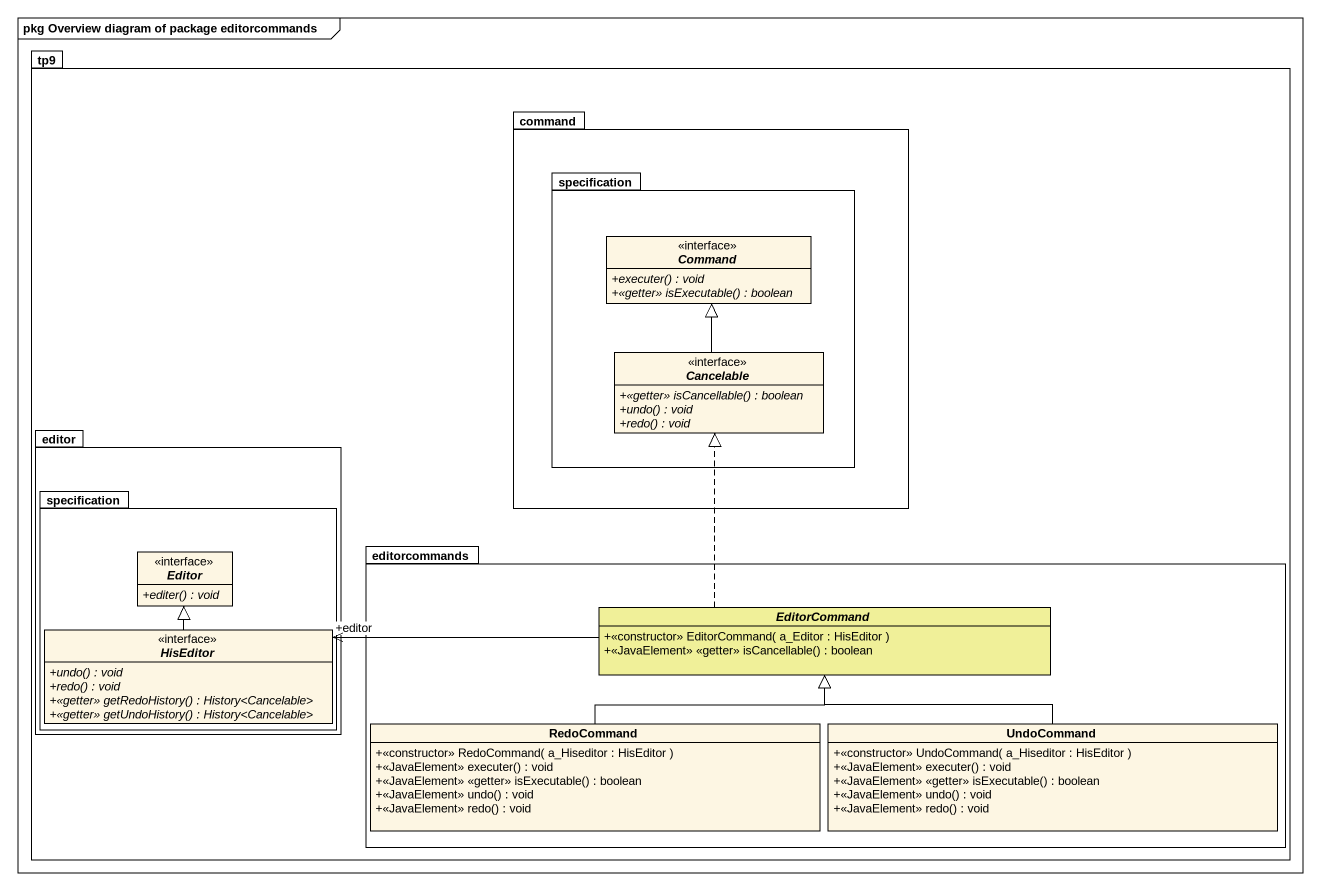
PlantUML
@startuml
mainframe pkg Overview diagram of package editorcommands
hide circle
hide empty members
skinparam classAttributeIconSize 0
package tp9 {
  package command {
    package specification {
      interface Command {
        {abstract} +executer() : void
        {abstract} +<<getter>> isExecutable() : boolean
      }
      interface Cancelable {
        {abstract} +<<getter>> isCancellable() : boolean
        {abstract} +undo() : void
        {abstract} +redo() : void
      }
    }
  }
  package editor {
    package "specification" as specification_2 {
      interface Editor {
        {abstract} +editer() : void
      }
      interface HisEditor {
        {abstract} +undo() : void
        {abstract} +redo() : void
        {abstract} +<<getter>> getRedoHistory() : History<Cancelable>
        {abstract} +<<getter>> getUndoHistory() : History<Cancelable>
      }
    }
  }
  package editorcommands {
    abstract class EditorCommand #F0F099 {
      +<<constructor>> EditorCommand( a_Editor : HisEditor )
      +<<JavaElement>> <<getter>> isCancellable() : boolean
    }
    class RedoCommand {
      +<<constructor>> RedoCommand( a_Hiseditor : HisEditor )
      +<<JavaElement>> executer() : void
      +<<JavaElement>> <<getter>> isExecutable() : boolean
      +<<JavaElement>> undo() : void
      +<<JavaElement>> redo() : void
    }
    class UndoCommand {
      +<<constructor>> UndoCommand( a_Hiseditor : HisEditor )
      +<<JavaElement>> executer() : void
      +<<JavaElement>> <<getter>> isExecutable() : boolean
      +<<JavaElement>> undo() : void
      +<<JavaElement>> redo() : void
    }
  }
}
Cancelable -up-|> Command
HisEditor -up-|> Editor
HisEditor "+editor" <-right- EditorCommand
EditorCommand .up.|> Cancelable
RedoCommand -right-|> EditorCommand
UndoCommand -left-|> EditorCommand
@enduml
